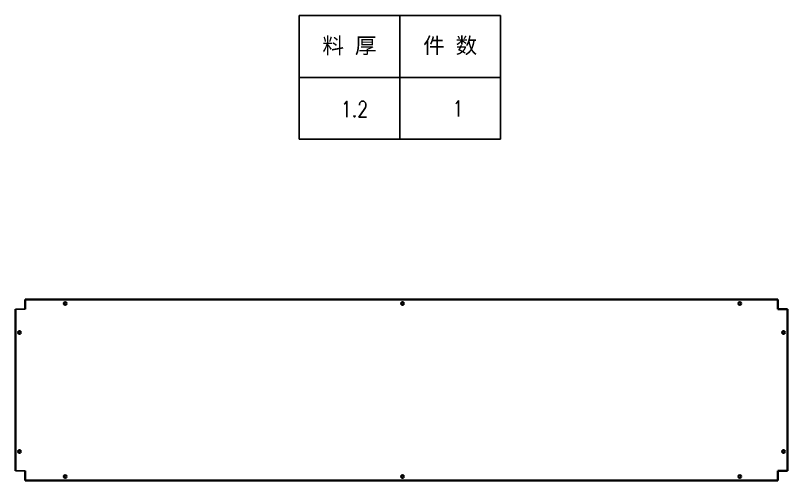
# Model space of a CAD drawing. Header units: millimetres. Extents: x -1727 to 307751, y -105919 to 6637.
# Drawn here: x 4219 to 6165, y -18725 to -17553 of the extents above; entities that cross this region are included whole.
import ezdxf
from ezdxf.enums import TextEntityAlignment as Align

# ---------------------------------------------------------------- set-up
doc = ezdxf.new("R2010")
doc.units = ezdxf.units.MM
doc.layers.add('AM_VIS', color=7, linetype='Continuous')
doc.styles.add('DIM', font='txt.shx', dxfattribs={"width": 0.8, "bigfont": 'bigfont.shx'})
doc.styles.get("Standard").update_dxf_attribs({"font": 'arial.ttf'})

# ---------------------------------------------------------------- blocks, each defined once
blk = doc.blocks.new('*T16')
at = {"color": 0, "linetype": 'ByBlock', "lineweight": -2, "transparency": 16777216}
for p, q in [((0, 0), (127, 0)), ((0, 0), (0, -78)), ((63.5, 0), (63.5, -78)), ((127, 0), (127, -78)), ((0, -39), (127, -39)), ((0, -78), (127, -78))]:
    blk.add_line(p, q, dxfattribs=at)
at = {"color": 0, "transparency": 16777216, "char_height": 10, "width": 60.5, "attachment_point": 5}
for s, insert in [('{\\fSimSun|b0|i0|c134|p2;料 厚}', (31.75, -19.5)), ('{\\fSimSun|b0|i0|c134|p2;件 数}', (95.25, -19.5))]:
    blk.add_mtext(s, dxfattribs=dict(at, insert=insert))
blk = doc.blocks.new('拆图参数')
blk.add_blockref('*T16', (-63.5, 78))
at = {"style": 'DIM', "width": 0.8}
blk.add_attdef('6', text='', height=10, dxfattribs=at).set_placement((-37.13, 18.91), align=Align.MIDDLE_LEFT)
blk.add_attdef('1', text='', height=10, dxfattribs=at).set_placement((36.65, 19.27), align=Align.MIDDLE_CENTER)

msp = doc.modelspace()

# ---------------------------------------------------------------- linework, layer by layer
for p, q in [((4218.98084, -18293.59171), (4243.58084, -18293.59145)), ((4218.9852, -18700.59171), (4243.5852, -18700.59145))]:
    msp.add_line(p, q)
at = {"layer": 'AM_VIS', "lineweight": 35}
for p, q in [((6140.58071, -18268.97159), (4243.58058, -18268.99145)), ((4243.58084, -18293.59145), (4243.58058, -18268.99145)), ((6140.58071, -18268.97159), (6140.58096, -18293.57159)), ((4218.9852, -18700.59171), (4218.98084, -18293.59171)), ((6165.18096, -18293.57133), (6140.58096, -18293.57159)), ((6165.18096, -18293.57133), (6165.18508, -18700.57133)), ((4243.58547, -18725.19145), (4243.5852, -18700.59145)), ((6140.58508, -18700.57159), (6165.18508, -18700.57133)), ((6140.58508, -18700.57159), (6140.58533, -18725.17159)), ((4243.58547, -18725.19145), (6140.58533, -18725.17159))]:
    msp.add_line(p, q, dxfattribs=at)
for centre in [(4344.58058, -18278.98054), (5194.58058, -18278.98152), (6044.58058, -18278.98201), (4228.98302, -18352.09171), (6155.18302, -18352.07133), (4228.98302, -18652.09171), (6155.18302, -18652.07133), (4344.58534, -18715.18249), (5194.58534, -18715.18152), (6044.58534, -18715.18103)]:
    msp.add_circle(centre, 3.5, dxfattribs=at)

# ---------------------------------------------------------------- block references
at = {"xscale": 4, "yscale": 4, "zscale": 4}
msp.add_blockref('拆图参数', (5187.80168, -17864.93476), dxfattribs=at).add_auto_attribs({'1': '1', '6': '1.2'})

doc.saveas('drawing.dxf')
